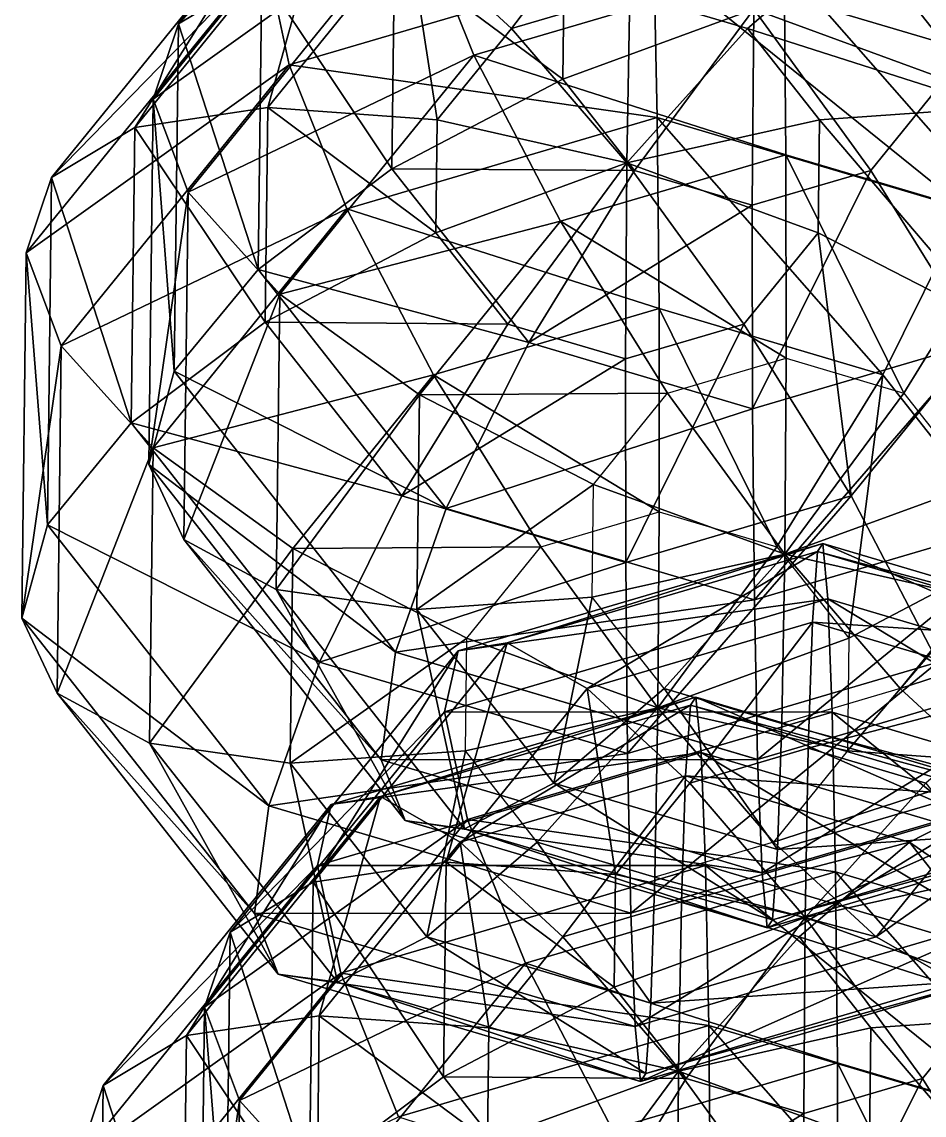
# Model space of a CAD drawing. Header units: metres. Extents: x -232 to 136, y -204 to 253.
# Drawn here: x -132.1 to -90.4, y -80.3 to -29.9 of the extents above; entities that cross this region are included whole.
import ezdxf

# ---------------------------------------------------------------- set-up
doc = ezdxf.new("R2010")
doc.units = ezdxf.units.M

msp = doc.modelspace()

# ---------------------------------------------------------------- linework, layer by layer
for points in [[(-114.32066, -17.022438, -451.32587), (-121.000206, -27.672424, -465.27444), (-124.8382, -29.97787, -457.02502), (-124.838104, -29.977772, -457.02493)], [(-114.95002, -19.82486, -442.39005), (-114.32066, -17.022438, -451.32587), (-124.8382, -29.97787, -457.02502), (-124.838104, -29.977772, -457.02493)], [(-114.95002, -19.82486, -442.39005), (-124.8382, -29.97787, -457.02502), (-126.00881, -33.447006, -448.3825), (-126.00871, -33.446907, -448.38242)], [(-113.8799, -24.784813, -434.4937), (-114.95002, -19.82486, -442.39005), (-126.00881, -33.447006, -448.3825), (-126.00871, -33.446907, -448.38242)], [(-82.69315, -31.416794, -429.1567), (-80.35038, -24.784813, -435.37173), (-97.05543, -19.83628, -432.65222), (-97.05533, -19.836182, -432.65213)], [(-82.69315, -31.416794, -429.1567), (-97.05543, -19.83628, -432.65222), (-96.90332, -27.20732, -426.84335), (-96.90322, -27.20722, -426.84326)], [(-86.20079, -31.86721, -658.7898), (-85.5454, -26.907257, -666.7313), (-103.11013, -21.704062, -663.8718), (-103.11003, -21.703962, -663.8717)], [(-86.20079, -31.86721, -658.7898), (-103.11013, -21.704062, -663.8718), (-102.90584, -26.918678, -656.07025), (-102.90574, -26.91858, -656.0701)], [(-103.822624, -22.77348, -691.08093), (-109.48218, -30.192213, -699.0478), (-114.22072, -25.83184, -692.21906), (-114.22062, -25.831741, -692.21893)], [(-103.822624, -22.77348, -691.08093), (-104.01557, -28.58434, -698.44946), (-109.48218, -30.192213, -699.0478), (-109.48208, -30.192114, -699.04767)], [(-120.17108, -24.104836, -674.7439), (-126.85062, -34.75482, -688.6925), (-130.68861, -37.06027, -680.4431), (-130.6885, -37.06017, -680.443)], [(-120.80043, -26.907257, -665.8081), (-120.17108, -24.104836, -674.7439), (-130.68861, -37.06027, -680.4431), (-130.6885, -37.06017, -680.443)], [(-117.90386, -23.734276, -683.8445), (-120.72092, -33.838737, -695.74133), (-126.85062, -34.75482, -688.6925), (-126.85052, -34.754723, -688.6924)], [(-120.17108, -24.104836, -674.7439), (-117.90386, -23.734276, -683.8445), (-126.85062, -34.75482, -688.6925), (-126.85052, -34.754723, -688.6924)], [(-117.90386, -23.734276, -683.8445), (-114.22072, -25.83184, -692.21906), (-120.72092, -33.838737, -695.74133), (-120.72082, -33.83864, -695.7412)], [(-80.70119, -34.754826, -689.901), (-93.49834, -25.83184, -692.76166), (-89.38195, -23.734276, -684.5914), (-89.38185, -23.734177, -684.59125)], [(-113.8799, -24.784813, -434.4937), (-126.00881, -33.447006, -448.3825), (-124.397446, -37.740246, -440.1929), (-124.39735, -37.740147, -440.1928)], [(-111.21507, -31.416794, -428.40982), (-113.8799, -24.784813, -434.4937), (-124.397446, -37.740246, -440.1929), (-124.39735, -37.740147, -440.1928)], [(-96.90332, -27.20732, -426.84335), (-113.8799, -24.784813, -434.4937), (-111.21507, -31.416794, -428.40982), (-111.21497, -31.416695, -428.40973)], [(-114.22072, -25.83184, -692.21906), (-112.899536, -34.401688, -700.89954), (-120.72092, -33.838737, -695.74133), (-120.72082, -33.83864, -695.7412)], [(-114.22072, -25.83184, -692.21906), (-109.48218, -30.192213, -699.0478), (-112.899536, -34.401688, -700.89954), (-112.89944, -34.40159, -700.8994)], [(-93.49834, -25.83184, -692.76166), (-98.587776, -30.192213, -699.33307), (-104.01557, -28.58434, -698.44946), (-104.01547, -28.58424, -698.44934)], [(-87.19139, -33.83874, -696.6193), (-98.587776, -30.192213, -699.33307), (-93.49834, -25.83184, -692.76166), (-93.49824, -25.831741, -692.76154)], [(-80.70119, -34.754826, -689.901), (-87.19139, -33.83874, -696.6193), (-93.49834, -25.83184, -692.76166), (-93.49824, -25.831741, -692.76154)], [(-120.80043, -26.907257, -665.8081), (-130.68861, -37.06027, -680.4431), (-131.85922, -40.529404, -671.8006), (-131.85912, -40.529305, -671.8005)], [(-119.730316, -31.86721, -657.9118), (-120.80043, -26.907257, -665.8081), (-131.85922, -40.529404, -671.8006), (-131.85912, -40.529305, -671.8005)], [(-121.000206, -27.672424, -465.27444), (-114.87051, -26.75634, -472.32327), (-114.989944, -36.65341, -476.8843), (-114.989845, -36.653313, -476.88422)], [(-102.90584, -26.918678, -656.07025), (-120.80043, -26.907257, -665.8081), (-119.730316, -31.86721, -657.9118), (-119.73022, -31.867111, -657.9117)], [(-102.75373, -34.28972, -650.2614), (-102.90584, -26.918678, -656.07025), (-119.730316, -31.86721, -657.9118), (-119.73022, -31.867111, -657.9117)], [(-114.87051, -26.75634, -472.32327), (-107.111916, -32.52249, -479.8794), (-114.989944, -36.65341, -476.8843), (-114.989845, -36.653313, -476.88422)], [(-114.87051, -26.75634, -472.32327), (-107.049126, -27.31929, -477.4815), (-107.111916, -32.52249, -479.8794), (-107.11182, -32.522392, -479.8793)], [(-96.818275, -36.01325, -423.59576), (-96.90332, -27.20732, -426.84335), (-111.21507, -31.416794, -428.40982), (-111.21497, -31.416695, -428.40973)], [(-88.543564, -38.49919, -652.57477), (-86.20079, -31.86721, -658.7898), (-102.90584, -26.918678, -656.07025), (-102.90574, -26.91858, -656.0701)], [(-88.543564, -38.49919, -652.57477), (-102.90584, -26.918678, -656.07025), (-102.75373, -34.28972, -650.2614), (-102.75363, -34.28962, -650.2613)], [(-86.49399, -39.07161, -425.27652), (-82.69315, -31.416794, -429.1567), (-96.90332, -27.20732, -426.84335), (-96.90322, -27.20722, -426.84326)], [(-86.49399, -39.07161, -425.27652), (-96.90332, -27.20732, -426.84335), (-96.818275, -36.01325, -423.59576), (-96.81818, -36.01315, -423.59567)], [(-124.8382, -29.97787, -457.02502), (-121.000206, -27.672424, -465.27444), (-121.1646, -41.29458, -471.5522), (-121.1645, -41.29448, -471.5521)], [(-121.000206, -27.672424, -465.27444), (-114.989944, -36.65341, -476.8843), (-121.1646, -41.29458, -471.5522), (-121.1645, -41.29448, -471.5521)], [(-107.049126, -27.31929, -477.4815), (-98.30167, -29.306171, -480.2442), (-107.111916, -32.52249, -479.8794), (-107.11182, -32.522392, -479.8793)], [(-89.4844, -32.52249, -480.34097), (-98.30167, -29.306171, -480.2442), (-89.42161, -27.319292, -477.94308), (-89.42151, -27.319193, -477.943)], [(-104.01557, -28.58434, -698.44946), (-104.15208, -36.38857, -703.6623), (-109.48218, -30.192213, -699.0478), (-109.48208, -30.192114, -699.04767)], [(-98.587776, -30.192213, -699.33307), (-104.15208, -36.38857, -703.6623), (-104.01557, -28.58434, -698.44946), (-104.01547, -28.58424, -698.44934)], [(-107.111916, -32.52249, -479.8794), (-98.30167, -29.306171, -480.2442), (-103.79616, -36.731964, -481.90747), (-103.79606, -36.731865, -481.90738)], [(-103.79616, -36.731964, -481.90747), (-98.30167, -29.306171, -480.2442), (-98.36836, -38.33984, -482.79108), (-98.36826, -38.33974, -482.791)], [(-98.36836, -38.33984, -482.79108), (-98.30167, -29.306171, -480.2442), (-92.90176, -36.731964, -482.19275), (-92.90166, -36.731865, -482.19266)], [(-92.90176, -36.731964, -482.19275), (-98.30167, -29.306171, -480.2442), (-89.4844, -32.52249, -480.34097), (-89.4843, -32.522392, -480.34088)], [(-126.00881, -33.447006, -448.3825), (-124.8382, -29.97787, -457.02502), (-125.031456, -45.991673, -464.40497), (-125.03136, -45.991573, -464.40488)], [(-124.8382, -29.97787, -457.02502), (-121.1646, -41.29458, -471.5522), (-125.031456, -45.991673, -464.40497), (-125.03136, -45.991573, -464.40488)], [(-109.48218, -30.192213, -699.0478), (-104.15208, -36.38857, -703.6623), (-112.899536, -34.401688, -700.89954), (-112.89944, -34.40159, -700.8994)], [(-95.27202, -34.401688, -701.36115), (-104.15208, -36.38857, -703.6623), (-98.587776, -30.192213, -699.33307), (-98.58768, -30.192114, -699.33295)], [(-87.19139, -33.83874, -696.6193), (-95.27202, -34.401688, -701.36115), (-98.587776, -30.192213, -699.33307), (-98.58768, -30.192114, -699.33295)], [(-111.21507, -31.416794, -428.40982), (-124.397446, -37.740246, -440.1929), (-120.16182, -42.43734, -433.25784), (-120.16172, -42.43724, -433.25775)], [(-107.21637, -39.07161, -424.7339), (-111.21507, -31.416794, -428.40982), (-120.16182, -42.43734, -433.25784), (-120.16172, -42.43724, -433.25775)], [(-96.818275, -36.01325, -423.59576), (-111.21507, -31.416794, -428.40982), (-107.21637, -39.07161, -424.7339), (-107.21627, -39.07151, -424.7338)], [(-119.730316, -31.86721, -657.9118), (-131.85922, -40.529404, -671.8006), (-130.24785, -44.822643, -663.61096), (-130.24774, -44.822544, -663.61084)], [(-117.065475, -38.49919, -651.8279), (-119.730316, -31.86721, -657.9118), (-130.24785, -44.822643, -663.61096), (-130.24774, -44.822544, -663.61084)], [(-102.75373, -34.28972, -650.2614), (-119.730316, -31.86721, -657.9118), (-117.065475, -38.49919, -651.8279), (-117.06538, -38.499092, -651.82776)], [(-114.989944, -36.65341, -476.8843), (-107.111916, -32.52249, -479.8794), (-103.79616, -36.731964, -481.90747), (-103.79606, -36.731865, -481.90738)], [(-87.96061, -44.66031, -481.2846), (-92.90176, -36.731964, -482.19275), (-89.4844, -32.52249, -480.34097), (-89.4843, -32.522392, -480.34088)], [(-126.00881, -33.447006, -448.3825), (-125.031456, -45.991673, -464.40497), (-126.212006, -50.284912, -456.14224), (-126.21191, -50.284813, -456.14215)], [(-124.397446, -37.740246, -440.1929), (-126.00881, -33.447006, -448.3825), (-126.212006, -50.284912, -456.14224), (-126.21191, -50.284813, -456.14215)], [(-126.85062, -34.75482, -688.6925), (-120.72092, -33.838737, -695.74133), (-120.84035, -43.73581, -700.30237), (-120.84025, -43.73571, -700.30225)], [(-120.72092, -33.838737, -695.74133), (-112.962326, -39.60489, -703.2974), (-120.84035, -43.73581, -700.30237), (-120.84025, -43.73571, -700.30225)], [(-120.72092, -33.838737, -695.74133), (-112.899536, -34.401688, -700.89954), (-112.962326, -39.60489, -703.2974), (-112.96223, -39.60479, -703.2973)], [(-87.31083, -43.73581, -701.18036), (-95.27202, -34.401688, -701.36115), (-87.19139, -33.83874, -696.6193), (-87.19129, -33.838642, -696.6192)], [(-130.68861, -37.06027, -680.4431), (-126.85062, -34.75482, -688.6925), (-127.01501, -48.376976, -694.9703), (-127.01491, -48.376877, -694.97015)], [(-126.85062, -34.75482, -688.6925), (-120.84035, -43.73581, -700.30237), (-127.01501, -48.376976, -694.9703), (-127.01491, -48.376877, -694.97015)], [(-102.668686, -43.095646, -647.01385), (-102.75373, -34.28972, -650.2614), (-117.065475, -38.49919, -651.8279), (-117.06538, -38.499092, -651.82776)], [(-112.899536, -34.401688, -700.89954), (-104.15208, -36.38857, -703.6623), (-112.962326, -39.60489, -703.2974), (-112.96223, -39.60479, -703.2973)], [(-95.33481, -39.60489, -703.75903), (-104.15208, -36.38857, -703.6623), (-95.27202, -34.401688, -701.36115), (-95.27192, -34.40159, -701.361)], [(-92.3444, -46.154007, -648.6946), (-88.543564, -38.49919, -652.57477), (-102.75373, -34.28972, -650.2614), (-102.75363, -34.28962, -650.2613)], [(-92.3444, -46.154007, -648.6946), (-102.75373, -34.28972, -650.2614), (-102.668686, -43.095646, -647.01385), (-102.66859, -43.095547, -647.01373)], [(-87.31083, -43.73581, -701.18036), (-95.33481, -39.60489, -703.75903), (-95.27202, -34.401688, -701.36115), (-95.27192, -34.40159, -701.361)], [(-96.80863, -45.392075, -423.22742), (-96.818275, -36.01325, -423.59576), (-107.21637, -39.07161, -424.7339), (-107.21627, -39.07151, -424.7338)], [(-91.38083, -46.99995, -424.11102), (-86.49399, -39.07161, -425.27652), (-96.818275, -36.01325, -423.59576), (-96.81818, -36.01315, -423.59567)], [(-91.38083, -46.99995, -424.11102), (-96.818275, -36.01325, -423.59576), (-96.80863, -45.392075, -423.22742), (-96.80853, -45.391975, -423.22733)], [(-121.1646, -41.29458, -471.5522), (-114.989944, -36.65341, -476.8843), (-108.683, -44.66031, -480.74197), (-108.6829, -44.66021, -480.74188)], [(-114.989944, -36.65341, -476.8843), (-103.79616, -36.731964, -481.90747), (-108.683, -44.66031, -480.74197), (-108.6829, -44.66021, -480.74188)], [(-112.962326, -39.60489, -703.2974), (-104.15208, -36.38857, -703.6623), (-109.64657, -43.81436, -705.3255), (-109.64647, -43.814262, -705.3254)], [(-109.64657, -43.81436, -705.3255), (-104.15208, -36.38857, -703.6623), (-104.21877, -45.422237, -706.20917), (-104.21867, -45.42214, -706.20905)], [(-108.683, -44.66031, -480.74197), (-103.79616, -36.731964, -481.90747), (-98.36836, -38.33984, -482.79108), (-98.36826, -38.33974, -482.791)], [(-104.21877, -45.422237, -706.20917), (-104.15208, -36.38857, -703.6623), (-98.75217, -43.81436, -705.6108), (-98.75207, -43.814262, -705.61066)], [(-98.75217, -43.81436, -705.6108), (-104.15208, -36.38857, -703.6623), (-95.33481, -39.60489, -703.75903), (-95.33471, -39.60479, -703.7589)], [(-98.35871, -47.71867, -482.42273), (-98.36836, -38.33984, -482.79108), (-92.90176, -36.731964, -482.19275), (-92.90166, -36.731865, -482.19266)], [(-98.35871, -47.71867, -482.42273), (-92.90176, -36.731964, -482.19275), (-87.96061, -44.66031, -481.2846), (-87.96051, -44.66021, -481.28452)], [(-131.85922, -40.529404, -671.8006), (-130.68861, -37.06027, -680.4431), (-130.88187, -53.07407, -687.823), (-130.88176, -53.07397, -687.8229)], [(-130.68861, -37.06027, -680.4431), (-127.01501, -48.376976, -694.9703), (-130.88187, -53.07407, -687.823), (-130.88176, -53.07397, -687.8229)], [(-124.397446, -37.740246, -440.1929), (-126.212006, -50.284912, -456.14224), (-124.59069, -53.754044, -447.5728), (-124.59059, -53.753944, -447.57272)], [(-120.16182, -42.43734, -433.25784), (-124.397446, -37.740246, -440.1929), (-124.59069, -53.754044, -447.5728), (-124.59059, -53.753944, -447.57272)], [(-117.065475, -38.49919, -651.8279), (-130.24785, -44.822643, -663.61096), (-126.01224, -49.519737, -656.6759), (-126.01214, -49.519638, -656.6758)], [(-113.06678, -46.154007, -648.152), (-117.065475, -38.49919, -651.8279), (-126.01224, -49.519737, -656.6759), (-126.01214, -49.519638, -656.6758)], [(-102.668686, -43.095646, -647.01385), (-117.065475, -38.49919, -651.8279), (-113.06678, -46.154007, -648.152), (-113.06668, -46.153908, -648.15186)], [(-108.683, -44.66031, -480.74197), (-98.36836, -38.33984, -482.79108), (-98.35871, -47.71867, -482.42273), (-98.35861, -47.71857, -482.42264)], [(-86.03746, -54.160904, -652.55225), (-88.543564, -38.49919, -652.57477), (-92.3444, -46.154007, -648.6946), (-92.3443, -46.153908, -648.69446)], [(-107.21637, -39.07161, -424.7339), (-120.16182, -42.43734, -433.25784), (-113.71657, -47.078506, -428.25616), (-113.71647, -47.078407, -428.25607)], [(-102.27523, -46.99995, -423.82574), (-107.21637, -39.07161, -424.7339), (-113.71657, -47.078506, -428.25616), (-113.71647, -47.078407, -428.25607)], [(-96.80863, -45.392075, -423.22742), (-107.21637, -39.07161, -424.7339), (-102.27523, -46.99995, -423.82574), (-102.27513, -46.99985, -423.82565)], [(-88.06507, -51.209427, -426.13913), (-86.49399, -39.07161, -425.27652), (-91.38083, -46.99995, -424.11102), (-91.38073, -46.99985, -424.11093)], [(-120.84035, -43.73581, -700.30237), (-112.962326, -39.60489, -703.2974), (-109.64657, -43.81436, -705.3255), (-109.64647, -43.814262, -705.3254)], [(-93.81102, -51.742706, -704.70264), (-98.75217, -43.81436, -705.6108), (-95.33481, -39.60489, -703.75903), (-95.33471, -39.60479, -703.7589)], [(-93.81102, -51.742706, -704.70264), (-95.33481, -39.60489, -703.75903), (-87.31083, -43.73581, -701.18036), (-87.31073, -43.73571, -701.18024)], [(-131.85922, -40.529404, -671.8006), (-130.88187, -53.07407, -687.823), (-132.06242, -57.36731, -679.5603), (-132.06232, -57.36721, -679.5602)], [(-130.24785, -44.822643, -663.61096), (-131.85922, -40.529404, -671.8006), (-132.06242, -57.36731, -679.5603), (-132.06232, -57.36721, -679.5602)], [(-125.031456, -45.991673, -464.40497), (-121.1646, -41.29458, -471.5522), (-112.48383, -52.315125, -476.8618), (-112.483734, -52.315025, -476.8617)], [(-121.1646, -41.29458, -471.5522), (-108.683, -44.66031, -480.74197), (-112.48383, -52.315125, -476.8618), (-112.483734, -52.315025, -476.8617)], [(-120.16182, -42.43734, -433.25784), (-124.59069, -53.754044, -447.5728), (-120.32621, -56.059494, -439.53558), (-120.32611, -56.059395, -439.5355)], [(-113.71657, -47.078506, -428.25616), (-120.16182, -42.43734, -433.25784), (-120.32621, -56.059494, -439.53558), (-120.32611, -56.059395, -439.5355)], [(-102.65904, -52.474472, -646.64545), (-102.668686, -43.095646, -647.01385), (-113.06678, -46.154007, -648.152), (-113.06668, -46.153908, -648.15186)], [(-97.23124, -54.082348, -647.5291), (-92.3444, -46.154007, -648.6946), (-102.668686, -43.095646, -647.01385), (-102.66859, -43.095547, -647.01373)], [(-97.23124, -54.082348, -647.5291), (-102.668686, -43.095646, -647.01385), (-102.65904, -52.474472, -646.64545), (-102.65894, -52.474373, -646.6453)], [(-127.01501, -48.376976, -694.9703), (-120.84035, -43.73581, -700.30237), (-114.53341, -51.742706, -704.16003), (-114.53331, -51.742607, -704.1599)], [(-120.84035, -43.73581, -700.30237), (-109.64657, -43.81436, -705.3255), (-114.53341, -51.742706, -704.16003), (-114.53331, -51.742607, -704.1599)], [(-114.53341, -51.742706, -704.16003), (-109.64657, -43.81436, -705.3255), (-104.21877, -45.422237, -706.20917), (-104.21867, -45.42214, -706.20905)], [(-104.20912, -54.801067, -705.84076), (-104.21877, -45.422237, -706.20917), (-98.75217, -43.81436, -705.6108), (-98.75207, -43.814262, -705.61066)], [(-104.20912, -54.801067, -705.84076), (-98.75217, -43.81436, -705.6108), (-93.81102, -51.742706, -704.70264), (-93.81092, -51.742607, -704.7025)], [(-89.812325, -59.397522, -701.02673), (-93.81102, -51.742706, -704.70264), (-87.31083, -43.73581, -701.18036), (-87.31073, -43.73571, -701.18024)], [(-130.24785, -44.822643, -663.61096), (-132.06242, -57.36731, -679.5603), (-130.4411, -60.83644, -670.9909), (-130.441, -60.83634, -670.9908)], [(-126.01224, -49.519737, -656.6759), (-130.24785, -44.822643, -663.61096), (-130.4411, -60.83644, -670.9909), (-130.441, -60.83634, -670.9908)], [(-112.48383, -52.315125, -476.8618), (-108.683, -44.66031, -480.74197), (-98.35871, -47.71867, -482.42273), (-98.35861, -47.71857, -482.42264)], [(-98.35871, -47.71867, -482.42273), (-98.35871, -47.71867, -482.42273), (-108.683, -44.66031, -480.74197), (-108.6829, -44.66021, -480.74188)], [(-98.273674, -56.524597, -479.17517), (-98.35871, -47.71867, -482.42273), (-87.96061, -44.66031, -481.2846), (-87.96051, -44.66021, -481.28452)], [(-98.273674, -56.524597, -479.17517), (-87.96061, -44.66031, -481.2846), (-83.961914, -52.315125, -477.60867), (-83.961815, -52.315025, -477.60858)], [(-114.53341, -51.742706, -704.16003), (-104.21877, -45.422237, -706.20917), (-104.20912, -54.801067, -705.84076), (-104.20902, -54.80097, -705.84064)], [(-96.80863, -45.392075, -423.22742), (-96.87532, -54.425747, -425.7743), (-102.27523, -46.99995, -423.82574), (-102.27513, -46.99985, -423.82565)], [(-91.38083, -46.99995, -424.11102), (-96.87532, -54.425747, -425.7743), (-96.80863, -45.392075, -423.22742), (-96.80853, -45.391975, -423.22733)], [(-126.212006, -50.284912, -456.14224), (-125.031456, -45.991673, -464.40497), (-114.82661, -58.9471, -470.64676), (-114.82651, -58.947002, -470.64667)], [(-113.06678, -46.154007, -648.152), (-126.01224, -49.519737, -656.6759), (-119.56698, -54.160904, -651.67426), (-119.56688, -54.160805, -651.67413)], [(-125.031456, -45.991673, -464.40497), (-112.48383, -52.315125, -476.8618), (-114.82661, -58.9471, -470.64676), (-114.82651, -58.947002, -470.64667)], [(-108.12564, -54.082348, -647.24384), (-113.06678, -46.154007, -648.152), (-119.56698, -54.160904, -651.67426), (-119.56688, -54.160805, -651.67413)], [(-102.65904, -52.474472, -646.64545), (-113.06678, -46.154007, -648.152), (-108.12564, -54.082348, -647.24384), (-108.12554, -54.08225, -647.2437)], [(-93.91548, -58.291824, -649.5572), (-92.3444, -46.154007, -648.6946), (-97.23124, -54.082348, -647.5291), (-97.23114, -54.08225, -647.529)], [(-93.91548, -58.291824, -649.5572), (-86.03746, -54.160904, -652.55225), (-92.3444, -46.154007, -648.6946), (-92.3443, -46.153908, -648.69446)], [(-113.71657, -47.078506, -428.25616), (-120.32621, -56.059494, -439.53558), (-113.836, -56.97558, -432.81723), (-113.8359, -56.97548, -432.81714)], [(-105.69259, -51.209427, -425.67752), (-113.71657, -47.078506, -428.25616), (-113.836, -56.97558, -432.81723), (-113.8359, -56.97548, -432.81714)], [(-102.27523, -46.99995, -423.82574), (-113.71657, -47.078506, -428.25616), (-105.69259, -51.209427, -425.67752), (-105.69249, -51.209328, -425.67743)], [(-102.27523, -46.99995, -423.82574), (-96.87532, -54.425747, -425.7743), (-105.69259, -51.209427, -425.67752), (-105.69249, -51.209328, -425.67743)], [(-88.06507, -51.209427, -426.13913), (-96.87532, -54.425747, -425.7743), (-91.38083, -46.99995, -424.11102), (-91.38073, -46.99985, -424.11093)], [(-112.48383, -52.315125, -476.8618), (-98.35871, -47.71867, -482.42273), (-98.273674, -56.524597, -479.17517), (-98.273575, -56.524498, -479.17508)], [(-130.88187, -53.07407, -687.823), (-127.01501, -48.376976, -694.9703), (-118.33424, -59.397522, -700.27985), (-118.334145, -59.397423, -700.2797)], [(-127.01501, -48.376976, -694.9703), (-114.53341, -51.742706, -704.16003), (-118.33424, -59.397522, -700.27985), (-118.334145, -59.397423, -700.2797)], [(-126.01224, -49.519737, -656.6759), (-130.4411, -60.83644, -670.9909), (-126.17662, -63.14189, -662.9536), (-126.17652, -63.141792, -662.9535)], [(-119.56698, -54.160904, -651.67426), (-126.01224, -49.519737, -656.6759), (-126.17662, -63.14189, -662.9536), (-126.17652, -63.141792, -662.9535)], [(-126.212006, -50.284912, -456.14224), (-114.82661, -58.9471, -470.64676), (-115.481995, -63.907055, -462.70526), (-115.481895, -63.906956, -462.70517)], [(-124.59069, -53.754044, -447.5728), (-126.212006, -50.284912, -456.14224), (-115.481995, -63.907055, -462.70526), (-115.481895, -63.906956, -462.70517)], [(-105.69259, -51.209427, -425.67752), (-113.836, -56.97558, -432.81723), (-105.75538, -56.41263, -428.0754), (-105.75528, -56.41253, -428.07532)], [(-105.69259, -51.209427, -425.67752), (-96.87532, -54.425747, -425.7743), (-105.75538, -56.41263, -428.0754), (-105.75528, -56.41253, -428.07532)], [(-88.12786, -56.412624, -428.537), (-96.87532, -54.425747, -425.7743), (-88.06507, -51.209427, -426.13913), (-88.06497, -51.209328, -426.13904)], [(-118.33424, -59.397522, -700.27985), (-114.53341, -51.742706, -704.16003), (-104.20912, -54.801067, -705.84076), (-104.20902, -54.80097, -705.84064)], [(-104.20912, -54.801067, -705.84076), (-104.20912, -54.801067, -705.84076), (-114.53341, -51.742706, -704.16003), (-114.53331, -51.742607, -704.1599)], [(-104.124084, -63.606995, -702.5932), (-104.20912, -54.801067, -705.84076), (-93.81102, -51.742706, -704.70264), (-93.81092, -51.742607, -704.7025)], [(-104.124084, -63.606995, -702.5932), (-93.81102, -51.742706, -704.70264), (-89.812325, -59.397522, -701.02673), (-89.812225, -59.397423, -701.0266)], [(-114.82661, -58.9471, -470.64676), (-112.48383, -52.315125, -476.8618), (-98.273674, -56.524597, -479.17517), (-98.273575, -56.524498, -479.17508)], [(-98.273674, -56.524597, -479.17517), (-98.273674, -56.524597, -479.17517), (-112.48383, -52.315125, -476.8618), (-112.483734, -52.315025, -476.8617)], [(-98.12156, -63.895638, -473.36627), (-98.273674, -56.524597, -479.17517), (-83.961914, -52.315125, -477.60867), (-83.961815, -52.315025, -477.60858)], [(-98.12156, -63.895638, -473.36627), (-83.961914, -52.315125, -477.60867), (-81.29708, -58.947105, -471.52478), (-81.29698, -58.947006, -471.5247)], [(-102.65904, -52.474472, -646.64545), (-102.72573, -61.508144, -649.1923), (-108.12564, -54.082348, -647.24384), (-108.12554, -54.08225, -647.2437)], [(-97.23124, -54.082348, -647.5291), (-102.72573, -61.508144, -649.1923), (-102.65904, -52.474472, -646.64545), (-102.65894, -52.474373, -646.6453)], [(-132.06242, -57.36731, -679.5603), (-130.88187, -53.07407, -687.823), (-120.67702, -66.029495, -694.0648), (-120.67692, -66.029396, -694.0647)], [(-130.88187, -53.07407, -687.823), (-118.33424, -59.397522, -700.27985), (-120.67702, -66.029495, -694.0648), (-120.67692, -66.029396, -694.0647)], [(-124.59069, -53.754044, -447.5728), (-115.481995, -63.907055, -462.70526), (-114.38584, -66.70947, -453.81464), (-114.38574, -66.70937, -453.81454)], [(-120.32621, -56.059494, -439.53558), (-124.59069, -53.754044, -447.5728), (-114.38584, -66.70947, -453.81464), (-114.38574, -66.70937, -453.81454)], [(-119.56698, -54.160904, -651.67426), (-126.17662, -63.14189, -662.9536), (-119.68641, -64.057976, -656.2353), (-119.68631, -64.05788, -656.23517)], [(-111.543, -58.291824, -649.0956), (-119.56698, -54.160904, -651.67426), (-119.68641, -64.057976, -656.2353), (-119.68631, -64.05788, -656.23517)], [(-108.12564, -54.082348, -647.24384), (-119.56698, -54.160904, -651.67426), (-111.543, -58.291824, -649.0956), (-111.5429, -58.291725, -649.09546)], [(-95.11895, -53.939865, -358.70117), (-109.67621, -58.517838, -369.64328), (-111.94342, -58.888397, -360.5427), (-111.94332, -58.888298, -360.5426)], [(-94.88248, -56.487625, -349.6706), (-95.11895, -53.939865, -358.70117), (-111.94342, -58.888397, -360.5427), (-111.94332, -58.888298, -360.5426)], [(-108.12564, -54.082348, -647.24384), (-102.72573, -61.508144, -649.1923), (-111.543, -58.291824, -649.0956), (-111.5429, -58.291725, -649.09546)], [(-95.11895, -53.939865, -358.70117), (-95.364456, -54.308365, -368.07678), (-109.67621, -58.517838, -369.64328), (-109.67611, -58.51774, -369.6432)], [(-95.364456, -54.308365, -368.07678), (-105.993065, -60.615402, -378.01782), (-109.67621, -58.517838, -369.64328), (-109.67611, -58.51774, -369.6432)], [(-95.364456, -54.308365, -368.07678), (-95.59497, -57.55704, -376.8797), (-105.993065, -60.615402, -378.01782), (-105.992966, -60.615303, -378.01773)], [(-105.75538, -56.41263, -428.0754), (-96.87532, -54.425747, -425.7743), (-102.43962, -60.6221, -430.1035), (-102.43952, -60.622, -430.1034)], [(-93.91548, -58.291824, -649.5572), (-102.72573, -61.508144, -649.1923), (-97.23124, -54.082348, -647.5291), (-97.23114, -54.08225, -647.529)], [(-102.43962, -60.6221, -430.1035), (-96.87532, -54.425747, -425.7743), (-97.011826, -62.229977, -430.98712), (-97.01173, -62.229877, -430.98703)], [(-97.011826, -62.229977, -430.98712), (-96.87532, -54.425747, -425.7743), (-91.54522, -60.6221, -430.38876), (-91.54512, -60.622, -430.38867)], [(-91.54522, -60.6221, -430.38876), (-96.87532, -54.425747, -425.7743), (-88.12786, -56.412624, -428.537), (-88.12776, -56.412525, -428.5369)], [(-81.1543, -58.517838, -370.39014), (-95.59497, -57.55704, -376.8797), (-95.364456, -54.308365, -368.07678), (-95.36436, -54.308266, -368.0767)], [(-78.4139, -58.888397, -361.4207), (-95.364456, -54.308365, -368.07678), (-95.11895, -53.939865, -358.70117), (-95.11885, -53.939766, -358.70108)], [(-78.4139, -58.888397, -361.4207), (-81.1543, -58.517838, -370.39014), (-95.364456, -54.308365, -368.07678), (-95.36436, -54.308266, -368.0767)], [(-77.31775, -61.69082, -352.53006), (-78.4139, -58.888397, -361.4207), (-95.11895, -53.939865, -358.70117), (-95.11885, -53.939766, -358.70108)], [(-77.31775, -61.69082, -352.53006), (-95.11895, -53.939865, -358.70117), (-94.88248, -56.487625, -349.6706), (-94.88238, -56.487526, -349.6705)], [(-93.97827, -63.49502, -651.9551), (-86.15689, -64.057976, -657.1133), (-86.03746, -54.160904, -652.55225), (-86.03736, -54.160805, -652.5521)], [(-93.97827, -63.49502, -651.9551), (-86.03746, -54.160904, -652.55225), (-93.91548, -58.291824, -649.5572), (-93.91538, -58.291725, -649.55707)], [(-118.33424, -59.397522, -700.27985), (-104.20912, -54.801067, -705.84076), (-104.124084, -63.606995, -702.5932), (-104.123985, -63.606895, -702.5931)], [(-120.32621, -56.059494, -439.53558), (-114.38584, -66.70947, -453.81464), (-111.64545, -67.08004, -444.84518), (-111.64535, -67.07994, -444.8451)], [(-113.836, -56.97558, -432.81723), (-120.32621, -56.059494, -439.53558), (-111.64545, -67.08004, -444.84518), (-111.64535, -67.07994, -444.8451)], [(-105.75538, -56.41263, -428.0754), (-113.836, -56.97558, -432.81723), (-107.52906, -64.98247, -436.67487), (-107.52896, -64.98237, -436.67477)], [(-105.75538, -56.41263, -428.0754), (-107.52906, -64.98247, -436.67487), (-102.43962, -60.6221, -430.1035), (-102.43952, -60.622, -430.1034)], [(-91.54522, -60.6221, -430.38876), (-80.30648, -56.975574, -433.69522), (-88.12786, -56.412624, -428.537), (-88.12776, -56.412525, -428.5369)], [(-114.82661, -58.9471, -470.64676), (-98.273674, -56.524597, -479.17517), (-98.12156, -63.895638, -473.36627), (-98.12146, -63.89554, -473.36618)], [(-94.88248, -56.487625, -349.6706), (-111.94342, -58.888397, -360.5427), (-112.57278, -61.69082, -351.60687), (-112.57268, -61.69072, -351.60678)], [(-94.678185, -61.70224, -341.86902), (-94.88248, -56.487625, -349.6706), (-112.57278, -61.69082, -351.60687), (-112.57268, -61.69072, -351.60678)], [(-77.97314, -66.65077, -344.58856), (-77.31775, -61.69082, -352.53006), (-94.88248, -56.487625, -349.6706), (-94.88238, -56.487526, -349.6705)], [(-77.97314, -66.65077, -344.58856), (-94.88248, -56.487625, -349.6706), (-94.678185, -61.70224, -341.86902), (-94.678085, -61.70214, -341.86893)], [(-132.06242, -57.36731, -679.5603), (-120.67702, -66.029495, -694.0648), (-121.332405, -70.989456, -686.1233), (-121.332306, -70.98936, -686.12317)], [(-130.4411, -60.83644, -670.9909), (-132.06242, -57.36731, -679.5603), (-121.332405, -70.989456, -686.1233), (-121.332306, -70.98936, -686.12317)], [(-113.836, -56.97558, -432.81723), (-111.64545, -67.08004, -444.84518), (-107.52906, -64.98247, -436.67487), (-107.52896, -64.98237, -436.67477)], [(-91.54522, -60.6221, -430.38876), (-86.80667, -64.98247, -437.2175), (-80.30648, -56.975574, -433.69522), (-80.30638, -56.975475, -433.69513)], [(-95.59497, -57.55704, -376.8797), (-101.254524, -64.97578, -384.84656), (-105.993065, -60.615402, -378.01782), (-105.992966, -60.615303, -378.01773)], [(-95.59497, -57.55704, -376.8797), (-95.78792, -63.3679, -384.2482), (-101.254524, -64.97578, -384.84656), (-101.254425, -64.97568, -384.84647)], [(-85.27068, -60.615402, -378.56046), (-95.78792, -63.3679, -384.2482), (-95.59497, -57.55704, -376.8797), (-95.59487, -57.556942, -376.8796)], [(-81.1543, -58.517838, -370.39014), (-85.27068, -60.615402, -378.56046), (-95.59497, -57.55704, -376.8797), (-95.59487, -57.556942, -376.8796)], [(-111.543, -58.291824, -649.0956), (-119.68641, -64.057976, -656.2353), (-111.60579, -63.495026, -651.49347), (-111.60569, -63.494926, -651.49335)], [(-111.543, -58.291824, -649.0956), (-102.72573, -61.508144, -649.1923), (-111.60579, -63.495026, -651.49347), (-111.60569, -63.494926, -651.49335)], [(-93.97827, -63.49502, -651.9551), (-102.72573, -61.508144, -649.1923), (-93.91548, -58.291824, -649.5572), (-93.91538, -58.291725, -649.55707)], [(-111.94342, -58.888397, -360.5427), (-118.62296, -69.53838, -374.49127), (-122.46096, -71.843834, -366.24185), (-122.46086, -71.843735, -366.24176)], [(-112.57278, -61.69082, -351.60687), (-111.94342, -58.888397, -360.5427), (-122.46096, -71.843834, -366.24185), (-122.46086, -71.843735, -366.24176)], [(-109.67621, -58.517838, -369.64328), (-112.49326, -68.6223, -381.5401), (-118.62296, -69.53838, -374.49127), (-118.62286, -69.538284, -374.49118)], [(-111.94342, -58.888397, -360.5427), (-109.67621, -58.517838, -369.64328), (-118.62296, -69.53838, -374.49127), (-118.62286, -69.538284, -374.49118)], [(-115.481995, -63.907055, -462.70526), (-114.82661, -58.9471, -470.64676), (-98.12156, -63.895638, -473.36627), (-98.12146, -63.89554, -473.36618)], [(-98.12156, -63.895638, -473.36627), (-98.12156, -63.895638, -473.36627), (-114.82661, -58.9471, -470.64676), (-114.82651, -58.947002, -470.64667)], [(-109.67621, -58.517838, -369.64328), (-105.993065, -60.615402, -378.01782), (-112.49326, -68.6223, -381.5401), (-112.493164, -68.6222, -381.54)], [(-97.91727, -69.11025, -465.56473), (-98.12156, -63.895638, -473.36627), (-81.29708, -58.947105, -471.52478), (-81.29698, -58.947006, -471.5247)], [(-97.91727, -69.11025, -465.56473), (-81.29708, -58.947105, -471.52478), (-80.22697, -63.90706, -463.62845), (-80.22687, -63.90696, -463.62836)], [(-120.67702, -66.029495, -694.0648), (-118.33424, -59.397522, -700.27985), (-104.124084, -63.606995, -702.5932), (-104.123985, -63.606895, -702.5931)], [(-104.124084, -63.606995, -702.5932), (-104.124084, -63.606995, -702.5932), (-118.33424, -59.397522, -700.27985), (-118.334145, -59.397423, -700.2797)], [(-103.97197, -70.978035, -696.78436), (-104.124084, -63.606995, -702.5932), (-89.812325, -59.397522, -701.02673), (-89.812225, -59.397423, -701.0266)], [(-103.97197, -70.978035, -696.78436), (-89.812325, -59.397522, -701.02673), (-87.14749, -66.0295, -694.9428), (-87.14739, -66.0294, -694.9427)], [(-130.4411, -60.83644, -670.9909), (-121.332405, -70.989456, -686.1233), (-120.23625, -73.79187, -677.23267), (-120.23615, -73.79177, -677.23254)], [(-126.17662, -63.14189, -662.9536), (-130.4411, -60.83644, -670.9909), (-120.23625, -73.79187, -677.23267), (-120.23615, -73.79177, -677.23254)], [(-105.993065, -60.615402, -378.01782), (-104.67188, -69.18525, -386.69833), (-112.49326, -68.6223, -381.5401), (-112.493164, -68.6222, -381.54)], [(-102.43962, -60.6221, -430.1035), (-107.52906, -64.98247, -436.67487), (-97.20477, -68.04083, -438.35562), (-97.20467, -68.04073, -438.35553)], [(-105.993065, -60.615402, -378.01782), (-101.254524, -64.97578, -384.84656), (-104.67188, -69.18525, -386.69833), (-104.67178, -69.18515, -386.69824)], [(-97.011826, -62.229977, -430.98712), (-97.011826, -62.229977, -430.98712), (-102.43962, -60.6221, -430.1035), (-102.43952, -60.622, -430.1034)], [(-102.43962, -60.6221, -430.1035), (-97.20477, -68.04083, -438.35562), (-97.011826, -62.229977, -430.98712), (-97.01173, -62.229877, -430.98703)], [(-97.011826, -62.229977, -430.98712), (-86.80667, -64.98247, -437.2175), (-91.54522, -60.6221, -430.38876), (-91.54512, -60.622, -430.38867)], [(-85.27068, -60.615402, -378.56046), (-90.36012, -64.97578, -385.13184), (-95.78792, -63.3679, -384.2482), (-95.78782, -63.3678, -384.2481)], [(-100.96936, -61.022263, -582.1192), (-115.52662, -65.600235, -593.0613), (-117.79384, -65.970795, -583.9607), (-117.79374, -65.970695, -583.9606)], [(-100.73289, -63.570023, -573.0886), (-100.96936, -61.022263, -582.1192), (-117.79384, -65.970795, -583.9607), (-117.79374, -65.970695, -583.9606)], [(-100.96936, -61.022263, -582.1192), (-101.21487, -61.390762, -591.4948), (-115.52662, -65.600235, -593.0613), (-115.52652, -65.600136, -593.06116)], [(-101.21487, -61.390762, -591.4948), (-111.843475, -67.6978, -601.43585), (-115.52662, -65.600235, -593.0613), (-115.52652, -65.600136, -593.06116)], [(-101.21487, -61.390762, -591.4948), (-101.44538, -64.639435, -600.2977), (-111.843475, -67.6978, -601.43585), (-111.843376, -67.6977, -601.4357)], [(-87.00471, -65.600235, -593.80817), (-101.44538, -64.639435, -600.2977), (-101.21487, -61.390762, -591.4948), (-101.21477, -61.390663, -591.4947)], [(-84.26431, -65.970795, -584.83875), (-101.21487, -61.390762, -591.4948), (-100.96936, -61.022263, -582.1192), (-100.96926, -61.022163, -582.1191)], [(-84.26431, -65.970795, -584.83875), (-87.00471, -65.600235, -593.80817), (-101.21487, -61.390762, -591.4948), (-101.21477, -61.390663, -591.4947)], [(-83.16816, -68.77322, -575.9481), (-84.26431, -65.970795, -584.83875), (-100.96936, -61.022263, -582.1192), (-100.96926, -61.022163, -582.1191)], [(-83.16816, -68.77322, -575.9481), (-100.96936, -61.022263, -582.1192), (-100.73289, -63.570023, -573.0886), (-100.73279, -63.569923, -573.0885)], [(-112.57278, -61.69082, -351.60687), (-122.46096, -71.843834, -366.24185), (-123.63157, -75.312965, -357.59933), (-123.63147, -75.31287, -357.59924)], [(-111.502655, -66.65077, -343.71054), (-112.57278, -61.69082, -351.60687), (-123.63157, -75.312965, -357.59933), (-123.63147, -75.31287, -357.59924)], [(-94.678185, -61.70224, -341.86902), (-112.57278, -61.69082, -351.60687), (-111.502655, -66.65077, -343.71054), (-111.502556, -66.65067, -343.71045)], [(-111.60579, -63.495026, -651.49347), (-102.72573, -61.508144, -649.1923), (-108.29003, -67.7045, -653.52155), (-108.28993, -67.7044, -653.5214)], [(-94.52608, -69.07328, -336.06018), (-94.678185, -61.70224, -341.86902), (-111.502655, -66.65077, -343.71054), (-111.502556, -66.65067, -343.71045)], [(-108.29003, -67.7045, -653.52155), (-102.72573, -61.508144, -649.1923), (-102.862236, -69.31238, -654.40515), (-102.86214, -69.31228, -654.405)], [(-102.862236, -69.31238, -654.40515), (-102.72573, -61.508144, -649.1923), (-97.39563, -67.7045, -653.8068), (-97.39553, -67.7044, -653.8067)], [(-97.39563, -67.7045, -653.8068), (-102.72573, -61.508144, -649.1923), (-93.97827, -63.49502, -651.9551), (-93.97817, -63.494923, -651.95496)], [(-80.31591, -73.28275, -338.37354), (-77.97314, -66.65077, -344.58856), (-94.678185, -61.70224, -341.86902), (-94.678085, -61.70214, -341.86893)], [(-80.31591, -73.28275, -338.37354), (-94.678185, -61.70224, -341.86902), (-94.52608, -69.07328, -336.06018), (-94.52598, -69.07318, -336.0601)], [(-97.011826, -62.229977, -430.98712), (-97.20477, -68.04083, -438.35562), (-86.80667, -64.98247, -437.2175), (-86.80657, -64.98237, -437.2174)], [(-126.17662, -63.14189, -662.9536), (-120.23625, -73.79187, -677.23267), (-117.49586, -74.16244, -668.26324), (-117.49576, -74.16234, -668.2631)], [(-119.68641, -64.057976, -656.2353), (-126.17662, -63.14189, -662.9536), (-117.49586, -74.16244, -668.26324), (-117.49576, -74.16234, -668.2631)], [(-111.60579, -63.495026, -651.49347), (-119.68641, -64.057976, -656.2353), (-113.37947, -72.064865, -660.09296), (-113.37937, -72.064766, -660.09283)], [(-111.60579, -63.495026, -651.49347), (-113.37947, -72.064865, -660.09296), (-108.29003, -67.7045, -653.52155), (-108.28993, -67.7044, -653.5214)], [(-95.78792, -63.3679, -384.2482), (-95.92442, -71.172134, -389.46103), (-101.254524, -64.97578, -384.84656), (-101.254425, -64.97568, -384.84647)], [(-97.39563, -67.7045, -653.8068), (-86.15689, -64.057976, -657.1133), (-93.97827, -63.49502, -651.9551), (-93.97817, -63.494923, -651.95496)], [(-90.36012, -64.97578, -385.13184), (-95.92442, -71.172134, -389.46103), (-95.78792, -63.3679, -384.2482), (-95.78782, -63.3678, -384.2481)], [(-92.65708, -72.064865, -660.63556), (-88.97394, -74.16244, -669.01013), (-80.02719, -63.141888, -664.1621), (-80.02709, -63.14179, -664.162)], [(-92.65708, -72.064865, -660.63556), (-80.02719, -63.141888, -664.1621), (-86.15689, -64.057976, -657.1133), (-86.15679, -64.05788, -657.11316)], [(-120.67702, -66.029495, -694.0648), (-104.124084, -63.606995, -702.5932), (-103.97197, -70.978035, -696.78436), (-103.97187, -70.977936, -696.78424)], [(-100.73289, -63.570023, -573.0886), (-117.79384, -65.970795, -583.9607), (-118.42319, -68.77322, -575.0249), (-118.42309, -68.77312, -575.0248)], [(-100.528595, -68.78464, -565.28705), (-100.73289, -63.570023, -573.0886), (-118.42319, -68.77322, -575.0249), (-118.42309, -68.77312, -575.0248)], [(-115.481995, -63.907055, -462.70526), (-98.12156, -63.895638, -473.36627), (-97.91727, -69.11025, -465.56473), (-97.91717, -69.11015, -465.56464)], [(-97.91727, -69.11025, -465.56473), (-97.91727, -69.11025, -465.56473), (-115.481995, -63.907055, -462.70526), (-115.481895, -63.906956, -462.70517)], [(-114.38584, -66.70947, -453.81464), (-115.481995, -63.907055, -462.70526), (-97.91727, -69.11025, -465.56473), (-97.91717, -69.11015, -465.56464)], [(-83.82355, -73.73317, -568.0066), (-83.16816, -68.77322, -575.9481), (-100.73289, -63.570023, -573.0886), (-100.73279, -63.569923, -573.0885)], [(-83.82355, -73.73317, -568.0066), (-100.73289, -63.570023, -573.0886), (-100.528595, -68.78464, -565.28705), (-100.528496, -68.78454, -565.2869)], [(-97.68079, -71.65801, -456.53415), (-97.91727, -69.11025, -465.56473), (-80.22697, -63.90706, -463.62845), (-80.22687, -63.90696, -463.62836)], [(-97.68079, -71.65801, -456.53415), (-80.22697, -63.90706, -463.62845), (-80.856316, -66.70948, -454.69263), (-80.85622, -66.70938, -454.69254)], [(-119.68641, -64.057976, -656.2353), (-117.49586, -74.16244, -668.26324), (-113.37947, -72.064865, -660.09296), (-113.37937, -72.064766, -660.09283)], [(-97.39563, -67.7045, -653.8068), (-92.65708, -72.064865, -660.63556), (-86.15689, -64.057976, -657.1133), (-86.15679, -64.05788, -657.11316)], [(-101.44538, -64.639435, -600.2977), (-107.104935, -72.058174, -608.2646), (-111.843475, -67.6978, -601.43585), (-111.843376, -67.6977, -601.4357)], [(-107.52906, -64.98247, -436.67487), (-111.64545, -67.08004, -444.84518), (-97.43529, -71.28951, -447.15854), (-97.43519, -71.28941, -447.15845)], [(-97.20477, -68.04083, -438.35562), (-97.20477, -68.04083, -438.35562), (-107.52906, -64.98247, -436.67487), (-107.52896, -64.98237, -436.67477)], [(-107.52906, -64.98247, -436.67487), (-97.43529, -71.28951, -447.15854), (-97.20477, -68.04083, -438.35562), (-97.20467, -68.04073, -438.35553)], [(-101.44538, -64.639435, -600.2977), (-101.63833, -70.4503, -607.66626), (-107.104935, -72.058174, -608.2646), (-107.104836, -72.058075, -608.26447)], [(-101.254524, -64.97578, -384.84656), (-95.92442, -71.172134, -389.46103), (-104.67188, -69.18525, -386.69833), (-104.67178, -69.18515, -386.69824)], [(-91.12109, -67.6978, -601.97845), (-101.63833, -70.4503, -607.66626), (-101.44538, -64.639435, -600.2977), (-101.44528, -64.639336, -600.2976)], [(-87.00471, -65.600235, -593.80817), (-91.12109, -67.6978, -601.97845), (-101.44538, -64.639435, -600.2977), (-101.44528, -64.639336, -600.2976)], [(-97.20477, -68.04083, -438.35562), (-83.12353, -67.08004, -445.59204), (-86.80667, -64.98247, -437.2175), (-86.80657, -64.98237, -437.2174)], [(-87.044365, -69.18525, -387.1599), (-95.92442, -71.172134, -389.46103), (-90.36012, -64.97578, -385.13184), (-90.36002, -64.97568, -385.13174)], [(-117.79384, -65.970795, -583.9607), (-124.47337, -76.62078, -597.9093), (-128.31137, -78.92623, -589.6599), (-128.31126, -78.92613, -589.6598)], [(-118.42319, -68.77322, -575.0249), (-117.79384, -65.970795, -583.9607), (-128.31137, -78.92623, -589.6599), (-128.31126, -78.92613, -589.6598)], [(-115.52662, -65.600235, -593.0613), (-118.34367, -75.7047, -604.9581), (-124.47337, -76.62078, -597.9093), (-124.473274, -76.62068, -597.9092)], [(-117.79384, -65.970795, -583.9607), (-115.52662, -65.600235, -593.0613), (-124.47337, -76.62078, -597.9093), (-124.473274, -76.62068, -597.9092)], [(-115.52662, -65.600235, -593.0613), (-111.843475, -67.6978, -601.43585), (-118.34367, -75.7047, -604.9581), (-118.343575, -75.7046, -604.958)], [(-78.323944, -76.62079, -599.1178), (-91.12109, -67.6978, -601.97845), (-87.00471, -65.600235, -593.80817), (-87.00461, -65.600136, -593.80804)], [(-121.332405, -70.989456, -686.1233), (-120.67702, -66.029495, -694.0648), (-103.97197, -70.978035, -696.78436), (-103.97187, -70.977936, -696.78424)], [(-103.97197, -70.978035, -696.78436), (-103.97197, -70.978035, -696.78436), (-120.67702, -66.029495, -694.0648), (-120.67692, -66.029396, -694.0647)], [(-103.76768, -76.19265, -688.9828), (-103.97197, -70.978035, -696.78436), (-87.14749, -66.0295, -694.9428), (-87.14739, -66.0294, -694.9427)], [(-103.76768, -76.19265, -688.9828), (-87.14749, -66.0295, -694.9428), (-86.07738, -70.989456, -687.0465), (-86.07728, -70.98936, -687.0464)], [(-111.502655, -66.65077, -343.71054), (-123.63157, -75.312965, -357.59933), (-122.0202, -79.60621, -349.40973), (-122.0201, -79.60611, -349.40964)], [(-108.83783, -73.28275, -337.62665), (-111.502655, -66.65077, -343.71054), (-122.0202, -79.60621, -349.40973), (-122.0201, -79.60611, -349.40964)], [(-97.68079, -71.65801, -456.53415), (-97.68079, -71.65801, -456.53415), (-114.38584, -66.70947, -453.81464), (-114.38574, -66.70937, -453.81454)], [(-114.38584, -66.70947, -453.81464), (-97.91727, -69.11025, -465.56473), (-97.68079, -71.65801, -456.53415), (-97.680695, -71.65791, -456.53406)], [(-111.64545, -67.08004, -444.84518), (-114.38584, -66.70947, -453.81464), (-97.68079, -71.65801, -456.53415), (-97.680695, -71.65791, -456.53406)], [(-94.52608, -69.07328, -336.06018), (-111.502655, -66.65077, -343.71054), (-108.83783, -73.28275, -337.62665), (-108.83773, -73.28265, -337.62656)], [(-97.43529, -71.28951, -447.15854), (-97.68079, -71.65801, -456.53415), (-80.856316, -66.70948, -454.69263), (-80.85622, -66.70938, -454.69254)], [(-97.43529, -71.28951, -447.15854), (-80.856316, -66.70948, -454.69263), (-83.12353, -67.08004, -445.59204), (-83.12343, -67.07994, -445.59195)], [(-97.43529, -71.28951, -447.15854), (-97.43529, -71.28951, -447.15854), (-111.64545, -67.08004, -444.84518), (-111.64535, -67.07994, -444.8451)], [(-111.64545, -67.08004, -444.84518), (-97.68079, -71.65801, -456.53415), (-97.43529, -71.28951, -447.15854), (-97.43519, -71.28941, -447.15845)], [(-97.20477, -68.04083, -438.35562), (-97.43529, -71.28951, -447.15854), (-83.12353, -67.08004, -445.59204), (-83.12343, -67.07994, -445.59195)], [(-111.843475, -67.6978, -601.43585), (-110.52229, -76.26765, -610.11633), (-118.34367, -75.7047, -604.9581), (-118.343575, -75.7046, -604.958)], [(-108.29003, -67.7045, -653.52155), (-113.37947, -72.064865, -660.09296), (-103.05518, -75.12323, -661.7737), (-103.055084, -75.12313, -661.77356)], [(-111.843475, -67.6978, -601.43585), (-107.104935, -72.058174, -608.2646), (-110.52229, -76.26765, -610.11633), (-110.522194, -76.26755, -610.1162)], [(-102.862236, -69.31238, -654.40515), (-102.862236, -69.31238, -654.40515), (-108.29003, -67.7045, -653.52155), (-108.28993, -67.7044, -653.5214)], [(-108.29003, -67.7045, -653.52155), (-103.05518, -75.12323, -661.7737), (-102.862236, -69.31238, -654.40515), (-102.86214, -69.31228, -654.405)], [(-102.862236, -69.31238, -654.40515), (-92.65708, -72.064865, -660.63556), (-97.39563, -67.7045, -653.8068), (-97.39553, -67.7044, -653.8067)], [(-91.12109, -67.6978, -601.97845), (-96.21053, -72.058174, -608.54987), (-101.63833, -70.4503, -607.66626), (-101.63823, -70.4502, -607.66614)], [(-84.81415, -75.7047, -605.8361), (-96.21053, -72.058174, -608.54987), (-91.12109, -67.6978, -601.97845), (-91.120995, -67.6977, -601.97833)], [(-78.323944, -76.62079, -599.1178), (-84.81415, -75.7047, -605.8361), (-91.12109, -67.6978, -601.97845), (-91.120995, -67.6977, -601.97833)], [(-118.42319, -68.77322, -575.0249), (-128.31137, -78.92623, -589.6599), (-129.48198, -82.39536, -581.0174), (-129.48187, -82.39526, -581.0173)], [(-117.35307, -73.73317, -567.1286), (-118.42319, -68.77322, -575.0249), (-129.48198, -82.39536, -581.0174), (-129.48187, -82.39526, -581.0173)], [(-118.62296, -69.53838, -374.49127), (-112.49326, -68.6223, -381.5401), (-112.6127, -78.51937, -386.10114), (-112.6126, -78.51927, -386.10104)], [(-100.528595, -68.78464, -565.28705), (-118.42319, -68.77322, -575.0249), (-117.35307, -73.73317, -567.1286), (-117.352974, -73.73307, -567.1285)], [(-100.37649, -76.15568, -559.4782), (-100.528595, -68.78464, -565.28705), (-117.35307, -73.73317, -567.1286), (-117.352974, -73.73307, -567.1285)], [(-112.49326, -68.6223, -381.5401), (-104.73467, -74.38845, -389.0962), (-112.6127, -78.51937, -386.10114), (-112.6126, -78.51927, -386.10104)], [(-112.49326, -68.6223, -381.5401), (-104.67188, -69.18525, -386.69833), (-104.73467, -74.38845, -389.0962), (-104.73457, -74.38835, -389.0961)], [(-86.16632, -80.36515, -561.79156), (-83.82355, -73.73317, -568.0066), (-100.528595, -68.78464, -565.28705), (-100.528496, -68.78454, -565.2869)], [(-86.16632, -80.36515, -561.79156), (-100.528595, -68.78464, -565.28705), (-100.37649, -76.15568, -559.4782), (-100.37639, -76.15558, -559.4781)], [(-122.46096, -71.843834, -366.24185), (-118.62296, -69.53838, -374.49127), (-118.78735, -83.16054, -380.769), (-118.787254, -83.16044, -380.76892)], [(-118.62296, -69.53838, -374.49127), (-112.6127, -78.51937, -386.10114), (-118.78735, -83.16054, -380.769), (-118.787254, -83.16044, -380.76892)], [(-94.44103, -77.8792, -332.8126), (-94.52608, -69.07328, -336.06018), (-108.83783, -73.28275, -337.62665), (-108.83773, -73.28265, -337.62656)], [(-104.67188, -69.18525, -386.69833), (-95.92442, -71.172134, -389.46103), (-104.73467, -74.38845, -389.0962), (-104.73457, -74.38835, -389.0961)], [(-102.862236, -69.31238, -654.40515), (-103.05518, -75.12323, -661.7737), (-92.65708, -72.064865, -660.63556), (-92.65698, -72.064766, -660.63544)], [(-87.107155, -74.38845, -389.5578), (-95.92442, -71.172134, -389.46103), (-87.044365, -69.18525, -387.1599), (-87.044266, -69.18515, -387.15982)], [(-84.116745, -80.93757, -334.49335), (-80.31591, -73.28275, -338.37354), (-94.52608, -69.07328, -336.06018), (-94.52598, -69.07318, -336.0601)], [(-84.116745, -80.93757, -334.49335), (-94.52608, -69.07328, -336.06018), (-94.44103, -77.8792, -332.8126), (-94.44093, -77.879105, -332.8125)], [(-101.63833, -70.4503, -607.66626), (-101.77483, -78.25453, -612.8791), (-107.104935, -72.058174, -608.2646), (-107.104836, -72.058075, -608.26447)], [(-96.21053, -72.058174, -608.54987), (-101.77483, -78.25453, -612.8791), (-101.63833, -70.4503, -607.66626), (-101.63823, -70.4502, -607.66614)], [(-121.332405, -70.989456, -686.1233), (-103.97197, -70.978035, -696.78436), (-103.76768, -76.19265, -688.9828), (-103.76758, -76.19255, -688.98267)], [(-103.76768, -76.19265, -688.9828), (-103.76768, -76.19265, -688.9828), (-121.332405, -70.989456, -686.1233), (-121.332306, -70.98936, -686.12317)], [(-120.23625, -73.79187, -677.23267), (-121.332405, -70.989456, -686.1233), (-103.76768, -76.19265, -688.9828), (-103.76758, -76.19255, -688.98267)], [(-103.531204, -78.74041, -679.9522), (-103.76768, -76.19265, -688.9828), (-86.07738, -70.989456, -687.0465), (-86.07728, -70.98936, -687.0464)], [(-103.531204, -78.74041, -679.9522), (-86.07738, -70.989456, -687.0465), (-86.706726, -73.79188, -678.1107), (-86.70663, -73.79178, -678.1106)], [(-104.73467, -74.38845, -389.0962), (-95.92442, -71.172134, -389.46103), (-101.418915, -78.59792, -391.1243), (-101.418816, -78.597824, -391.1242)], [(-101.418915, -78.59792, -391.1243), (-95.92442, -71.172134, -389.46103), (-95.99112, -80.2058, -392.00793), (-95.99102, -80.2057, -392.00784)], [(-95.99112, -80.2058, -392.00793), (-95.92442, -71.172134, -389.46103), (-90.52451, -78.59792, -391.40958), (-90.524414, -78.597824, -391.4095)], [(-90.52451, -78.59792, -391.40958), (-95.92442, -71.172134, -389.46103), (-87.107155, -74.38845, -389.5578), (-87.107056, -74.38835, -389.5577)], [(-123.63157, -75.312965, -357.59933), (-122.46096, -71.843834, -366.24185), (-122.65421, -87.85763, -373.6218), (-122.65411, -87.85753, -373.6217)], [(-122.46096, -71.843834, -366.24185), (-118.78735, -83.16054, -380.769), (-122.65421, -87.85763, -373.6218), (-122.65411, -87.85753, -373.6217)], [(-113.37947, -72.064865, -660.09296), (-117.49586, -74.16244, -668.26324), (-103.2857, -78.37191, -670.5766), (-103.2856, -78.37181, -670.5765)], [(-103.05518, -75.12323, -661.7737), (-103.05518, -75.12323, -661.7737), (-113.37947, -72.064865, -660.09296), (-113.37937, -72.064766, -660.09283)], [(-113.37947, -72.064865, -660.09296), (-103.2857, -78.37191, -670.5766), (-103.05518, -75.12323, -661.7737), (-103.055084, -75.12313, -661.77356)], [(-107.104935, -72.058174, -608.2646), (-101.77483, -78.25453, -612.8791), (-110.52229, -76.26765, -610.11633), (-110.522194, -76.26755, -610.1162)], [(-103.05518, -75.12323, -661.7737), (-88.97394, -74.16244, -669.01013), (-92.65708, -72.064865, -660.63556), (-92.65698, -72.064766, -660.63544)], [(-92.894775, -76.26765, -610.57794), (-101.77483, -78.25453, -612.8791), (-96.21053, -72.058174, -608.54987), (-96.210434, -72.058075, -608.54974)], [(-84.81415, -75.7047, -605.8361), (-92.894775, -76.26765, -610.57794), (-96.21053, -72.058174, -608.54987), (-96.210434, -72.058075, -608.54974)], [(-108.83783, -73.28275, -337.62665), (-122.0202, -79.60621, -349.40973), (-117.78458, -84.3033, -342.47467), (-117.78448, -84.3032, -342.47458)], [(-104.83913, -80.93757, -333.9507), (-108.83783, -73.28275, -337.62665), (-117.78458, -84.3033, -342.47467), (-117.78448, -84.3032, -342.47458)], [(-94.44103, -77.8792, -332.8126), (-108.83783, -73.28275, -337.62665), (-104.83913, -80.93757, -333.9507), (-104.83903, -80.93747, -333.95062)], [(-117.35307, -73.73317, -567.1286), (-129.48198, -82.39536, -581.0174), (-127.870605, -86.68861, -572.82776), (-127.87051, -86.68851, -572.82764)], [(-114.68823, -80.36515, -561.0447), (-117.35307, -73.73317, -567.1286), (-127.870605, -86.68861, -572.82776), (-127.87051, -86.68851, -572.82764)], [(-103.531204, -78.74041, -679.9522), (-103.531204, -78.74041, -679.9522), (-120.23625, -73.79187, -677.23267), (-120.23615, -73.79177, -677.23254)], [(-120.23625, -73.79187, -677.23267), (-103.76768, -76.19265, -688.9828), (-103.531204, -78.74041, -679.9522), (-103.531105, -78.74031, -679.9521)], [(-117.49586, -74.16244, -668.26324), (-120.23625, -73.79187, -677.23267), (-103.531204, -78.74041, -679.9522), (-103.531105, -78.74031, -679.9521)], [(-100.37649, -76.15568, -559.4782), (-117.35307, -73.73317, -567.1286), (-114.68823, -80.36515, -561.0447), (-114.68813, -80.36505, -561.04456)], [(-103.2857, -78.37191, -670.5766), (-103.531204, -78.74041, -679.9522), (-86.706726, -73.79188, -678.1107), (-86.70663, -73.79178, -678.1106)], [(-103.2857, -78.37191, -670.5766), (-86.706726, -73.79188, -678.1107), (-88.97394, -74.16244, -669.01013), (-88.97384, -74.16234, -669.01)], [(-103.2857, -78.37191, -670.5766), (-103.2857, -78.37191, -670.5766), (-117.49586, -74.16244, -668.26324), (-117.49576, -74.16234, -668.2631)], [(-117.49586, -74.16244, -668.26324), (-103.531204, -78.74041, -679.9522), (-103.2857, -78.37191, -670.5766), (-103.2856, -78.37181, -670.5765)], [(-112.6127, -78.51937, -386.10114), (-104.73467, -74.38845, -389.0962), (-101.418915, -78.59792, -391.1243), (-101.418816, -78.597824, -391.1242)], [(-103.05518, -75.12323, -661.7737), (-103.2857, -78.37191, -670.5766), (-88.97394, -74.16244, -669.01013), (-88.97384, -74.16234, -669.01)], [(-85.58337, -86.52627, -390.50143), (-90.52451, -78.59792, -391.40958), (-87.107155, -74.38845, -389.5578), (-87.107056, -74.38835, -389.5577)], [(-123.63157, -75.312965, -357.59933), (-122.65421, -87.85763, -373.6218), (-123.83476, -92.15087, -365.35907), (-123.83466, -92.15077, -365.35898)], [(-122.0202, -79.60621, -349.40973), (-123.63157, -75.312965, -357.59933), (-123.83476, -92.15087, -365.35907), (-123.83466, -92.15077, -365.35898)], [(-124.47337, -76.62078, -597.9093), (-118.34367, -75.7047, -604.9581), (-118.463104, -85.60177, -609.51917), (-118.463005, -85.60167, -609.51904)], [(-118.34367, -75.7047, -604.9581), (-110.58508, -81.47085, -612.5142), (-118.463104, -85.60177, -609.51917), (-118.463005, -85.60167, -609.51904)], [(-118.34367, -75.7047, -604.9581), (-110.52229, -76.26765, -610.11633), (-110.58508, -81.47085, -612.5142), (-110.584984, -81.47075, -612.5141)], [(-84.933586, -85.60177, -610.39716), (-92.894775, -76.26765, -610.57794), (-84.81415, -75.7047, -605.8361), (-84.81405, -75.7046, -605.836)], [(-100.29144, -84.9616, -556.23065), (-100.37649, -76.15568, -559.4782), (-114.68823, -80.36515, -561.0447), (-114.68813, -80.36505, -561.04456)], [(-110.52229, -76.26765, -610.11633), (-101.77483, -78.25453, -612.8791), (-110.58508, -81.47085, -612.5142), (-110.584984, -81.47075, -612.5141)], [(-92.957565, -81.47085, -612.9758), (-101.77483, -78.25453, -612.8791), (-92.894775, -76.26765, -610.57794), (-92.89468, -76.26755, -610.5778)], [(-89.967155, -88.019966, -557.9114), (-86.16632, -80.36515, -561.79156), (-100.37649, -76.15568, -559.4782), (-100.37639, -76.15558, -559.4781)], [(-89.967155, -88.019966, -557.9114), (-100.37649, -76.15568, -559.4782), (-100.29144, -84.9616, -556.23065), (-100.29134, -84.9615, -556.2305)], [(-84.933586, -85.60177, -610.39716), (-92.957565, -81.47085, -612.9758), (-92.894775, -76.26765, -610.57794), (-92.89468, -76.26755, -610.5778)], [(-128.31137, -78.92623, -589.6599), (-124.47337, -76.62078, -597.9093), (-124.637764, -90.242935, -604.1871), (-124.637665, -90.242836, -604.18695)], [(-124.47337, -76.62078, -597.9093), (-118.463104, -85.60177, -609.51917), (-124.637764, -90.242935, -604.1871), (-124.637665, -90.242836, -604.18695)], [(-94.43139, -87.25803, -332.44424), (-94.44103, -77.8792, -332.8126), (-104.83913, -80.93757, -333.9507), (-104.83903, -80.93747, -333.95062)], [(-89.003586, -88.86591, -333.32785), (-84.116745, -80.93757, -334.49335), (-94.44103, -77.8792, -332.8126), (-94.44093, -77.879105, -332.8125)], [(-89.003586, -88.86591, -333.32785), (-94.44103, -77.8792, -332.8126), (-94.43139, -87.25803, -332.44424), (-94.43129, -87.257935, -332.44415)], [(-118.78735, -83.16054, -380.769), (-112.6127, -78.51937, -386.10114), (-106.305756, -86.52627, -389.9588), (-106.30566, -86.52617, -389.9587)], [(-112.6127, -78.51937, -386.10114), (-101.418915, -78.59792, -391.1243), (-106.305756, -86.52627, -389.9588), (-106.30566, -86.52617, -389.9587)], [(-110.58508, -81.47085, -612.5142), (-101.77483, -78.25453, -612.8791), (-107.269325, -85.68032, -614.5423), (-107.269226, -85.68022, -614.5422)], [(-107.269325, -85.68032, -614.5423), (-101.77483, -78.25453, -612.8791), (-101.84153, -87.2882, -615.42596), (-101.84143, -87.2881, -615.42584)], [(-106.305756, -86.52627, -389.9588), (-101.418915, -78.59792, -391.1243), (-95.99112, -80.2058, -392.00793), (-95.99102, -80.2057, -392.00784)], [(-101.84153, -87.2882, -615.42596), (-101.77483, -78.25453, -612.8791), (-96.37492, -85.68032, -614.8276), (-96.374825, -85.68022, -614.82745)], [(-96.37492, -85.68032, -614.8276), (-101.77483, -78.25453, -612.8791), (-92.957565, -81.47085, -612.9758), (-92.957466, -81.47075, -612.9757)], [(-95.98147, -89.58463, -391.63956), (-95.99112, -80.2058, -392.00793), (-90.52451, -78.59792, -391.40958), (-90.524414, -78.597824, -391.4095)], [(-95.98147, -89.58463, -391.63956), (-90.52451, -78.59792, -391.40958), (-85.58337, -86.52627, -390.50143), (-85.58327, -86.52617, -390.50134)], [(-129.48198, -82.39536, -581.0174), (-128.31137, -78.92623, -589.6599), (-128.50462, -94.940025, -597.0398), (-128.50452, -94.939926, -597.0397)], [(-128.31137, -78.92623, -589.6599), (-124.637764, -90.242935, -604.1871), (-128.50462, -94.940025, -597.0398), (-128.50452, -94.939926, -597.0397)], [(-122.0202, -79.60621, -349.40973), (-123.83476, -92.15087, -365.35907), (-122.21345, -95.62, -356.78964), (-122.21335, -95.6199, -356.78955)], [(-117.78458, -84.3033, -342.47467), (-122.0202, -79.60621, -349.40973), (-122.21345, -95.62, -356.78964), (-122.21335, -95.6199, -356.78955)], [(-106.305756, -86.52627, -389.9588), (-95.99112, -80.2058, -392.00793), (-95.98147, -89.58463, -391.63956), (-95.98137, -89.58453, -391.63947)]]:
    msp.add_3dface(points)

doc.saveas('drawing.dxf')
